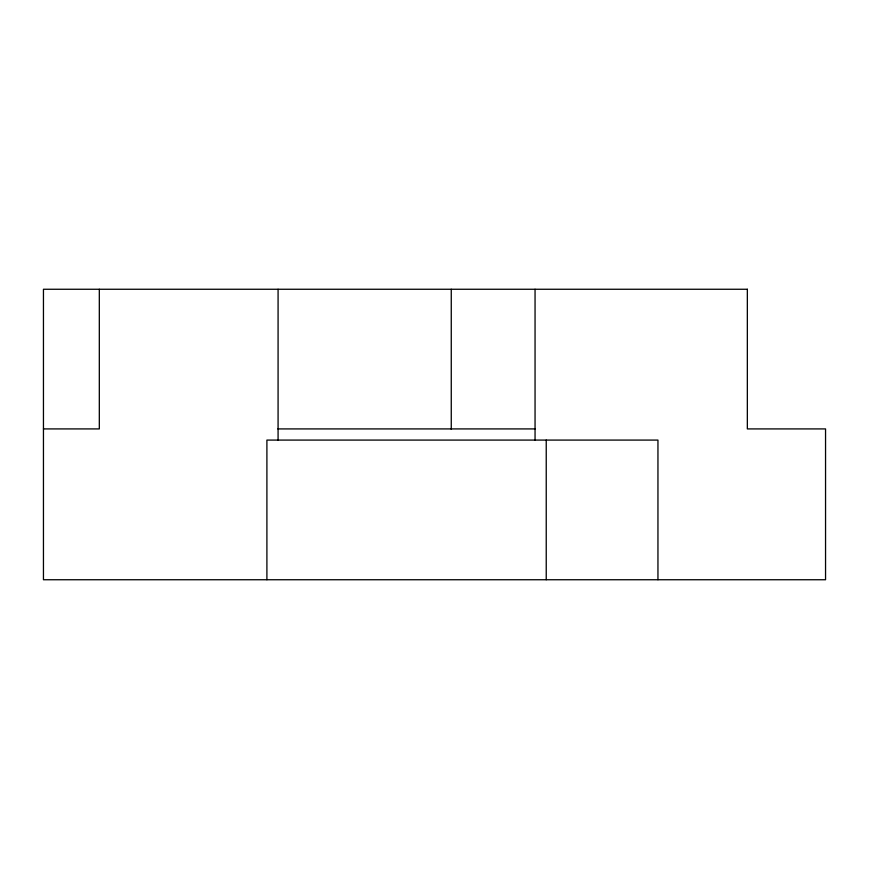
<?xml version="1.0" encoding="UTF-8"?>
<svg xmlns="http://www.w3.org/2000/svg" width="869" height="869" viewBox="0 0 869 869"><rect width="100%" height="100%" fill="white"/><g stroke="black" fill="none" stroke-linecap="round" stroke-linejoin="round"><path stroke-width="1.3" d="M43.45 428.917L99.316 428.917L99.316 289.258M277.906 428.917L535.054 428.917M657.952 579.742L657.952 440.083L266.902 440.083L266.902 579.742M546.232 440.083L546.232 579.742M535.054 289.258L535.054 440.083M451.261 289.258L451.261 429.308M278.08 289.258L278.08 440.083M747.34 289.258L43.45 289.258L43.45 579.742L825.55 579.742L825.55 428.917L747.34 428.917L747.34 289.258"/></g></svg>
